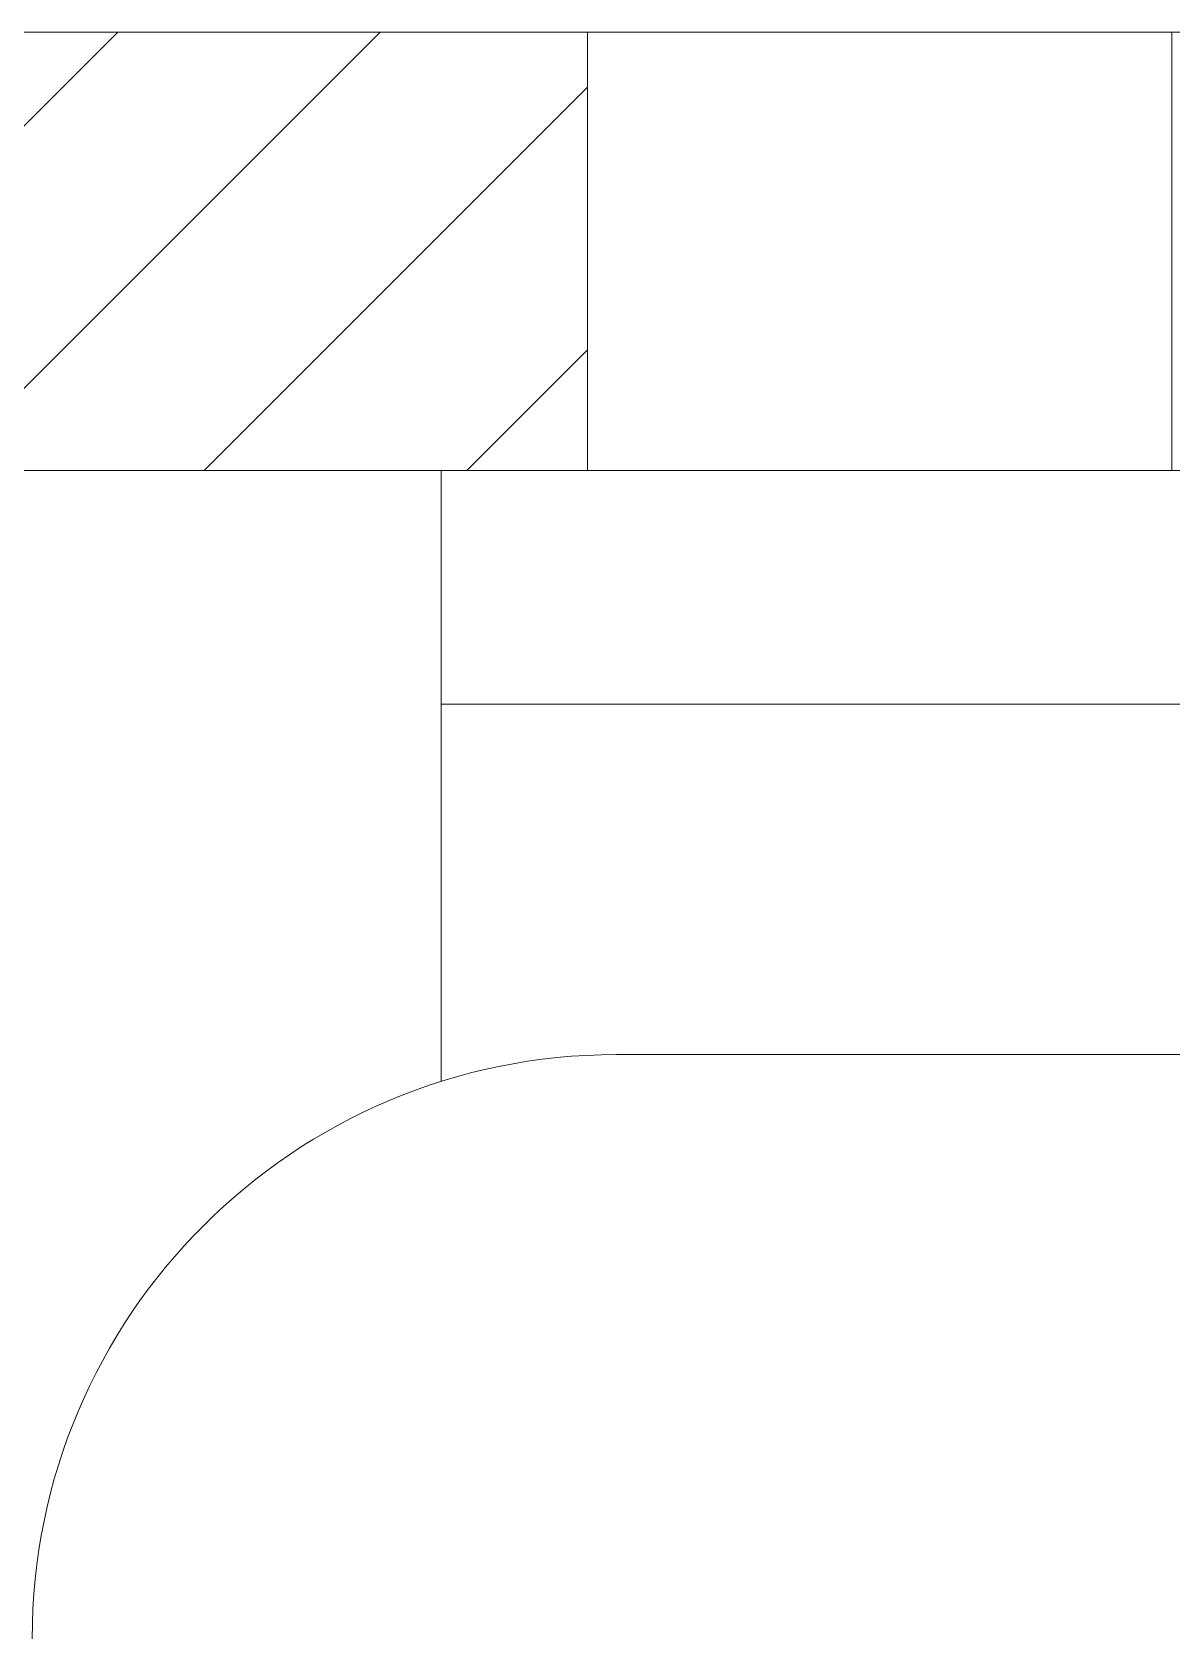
# Model space of a CAD drawing. Header units: millimetres. Extents: x -3 to 1189, y 0 to 841.
# Drawn here: x 246.16 to 265.66, y 161.75 to 189.25 of the extents above; entities that cross this region are included whole.
import ezdxf

# ---------------------------------------------------------------- set-up
doc = ezdxf.new("R2010")
doc.units = ezdxf.units.MM

msp = doc.modelspace()

# ---------------------------------------------------------------- hatches: boundary and pattern name
at = {"linetype": 'Continuous', "lineweight": 0}
h = msp.add_hatch(dxfattribs=at)
h.set_pattern_fill('ANSI31', style=0)
h.paths.add_polyline_path([(233.6604, 181.7532), (255.6604, 181.7532), (255.6604, 189.2532), (233.6604, 189.2532)], flags=0)

# ---------------------------------------------------------------- linework, layer by layer
at = {"color": 7, "linetype": 'Continuous', "lineweight": 15}
for p, q in [((255.6604, 189.2532), (233.6604, 189.2532)), ((255.6604, 181.7532), (255.6604, 189.2532)), ((265.6604, 189.2532), (255.6604, 189.2532)), ((265.6604, 189.2532), (265.6604, 181.7532)), ((270.6604, 189.2532), (265.6604, 189.2532)), ((255.6604, 181.7532), (233.6604, 181.7532)), ((253.1604, 177.7532), (253.1604, 181.7532)), ((265.6604, 181.7532), (255.6604, 181.7532)), ((270.6604, 181.7532), (265.6604, 181.7532)), ((282.0553, 177.7532), (253.1604, 177.7532)), ((253.1604, 171.2926), (253.1604, 177.7532)), ((256.1604, 171.7532), (276.1766, 171.7532))]:
    msp.add_line(p, q, dxfattribs=at)
msp.add_arc((256.1604, 161.7532), 10, 90, 180, dxfattribs=at)

doc.saveas('drawing.dxf')
